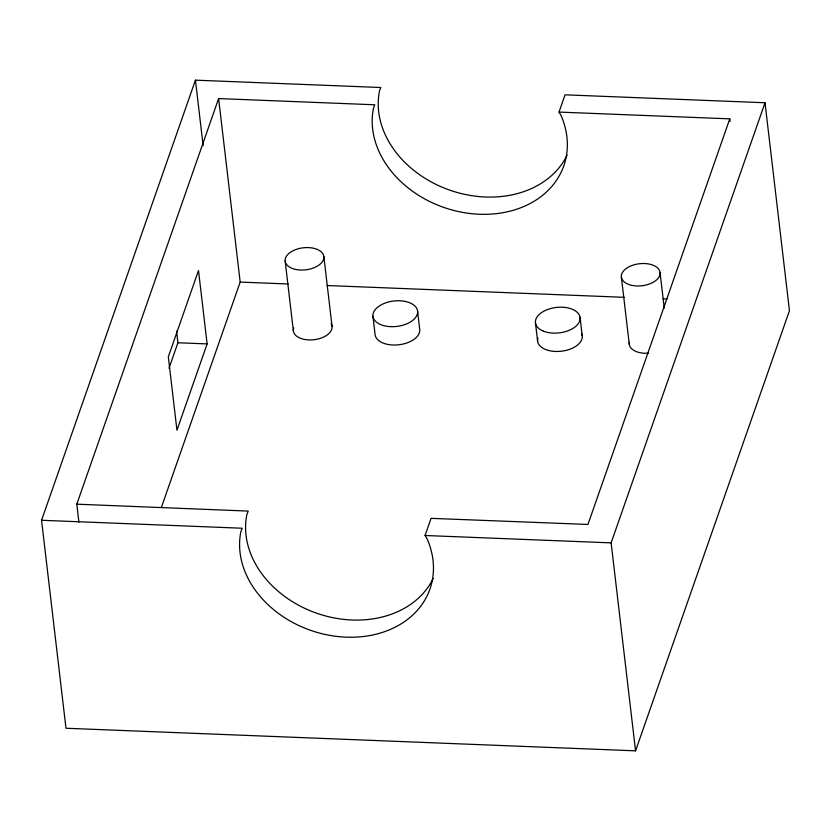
<?xml version="1.0" encoding="UTF-8"?>
<svg xmlns="http://www.w3.org/2000/svg" width="831" height="831" viewBox="0 0 831 831"><rect width="100%" height="100%" fill="white"/><g stroke="black" fill="none" stroke-linecap="round" stroke-linejoin="round"><path stroke-width="1.25" d="M78.903 522.148L76.795 504.178L218.615 98.577L374.771 104.779L373.483 108.113A99.627 78.935 19.3 0 0 479.321 214.242A99.627 78.935 19.3 0 0 561.102 115.561L559.014 112.081L565.049 94.827L765.019 102.753L789.45 310.721L635.559 750.84L65.981 728.247L41.55 520.279L195.441 80.16L380.806 87.515L379.518 90.859A99.627 78.935 19.3 0 0 450.527 190.413A99.627 78.935 19.3 0 0 567.126 155.096M168.994 368.278L177.917 342.756L176.556 331.164M207.127 343.909L176.951 430.209L168.329 356.811L198.505 270.511L207.127 343.909L177.917 342.756M161.339 507.544L240.18 282.083L218.615 98.577M41.55 520.279L242.205 528.236L240.865 531.715A98.972 78.405 19.3 0 0 346.008 637.148A98.972 78.405 19.3 0 0 427.248 539.111L425.067 535.496L431.071 518.347L587.953 524.454L729.774 118.854L559.014 112.081M635.559 750.84L611.128 542.872L765.019 102.753M240.18 282.083L288.18 283.984M327.102 285.532L624.195 297.311M663.107 298.859L667.002 299.015M76.795 504.178L248.209 511.086L246.869 514.566A98.972 78.405 19.3 0 0 317.4 613.465A98.972 78.405 19.3 0 0 433.221 578.376M425.067 535.496L611.128 542.872M729.774 118.854L730.075 121.419M660.063 272.568A19.477 11.083 -6.7 0 1 632.007 285.386A19.477 11.083 -6.7 0 1 630.064 266.284A19.477 11.083 -6.7 0 1 660.063 272.568L664.239 308.114M621.359 276.92L629.264 344.2M580.038 317.255L582.188 335.61M535.476 323.062L537.626 341.406M417.598 311.199A22.468 12.797 -6.7 0 1 385.22 325.991A22.468 12.797 -6.7 0 1 382.977 303.949A22.468 12.797 -6.7 0 1 417.598 311.199L419.748 329.554A22.468 12.797 -6.7 0 1 398.714 344.792A22.468 12.797 -6.7 0 1 375.093 334.571L372.932 316.227M323.861 256.634A19.477 11.083 -6.7 0 1 295.805 269.452A19.477 11.083 -6.7 0 1 293.852 250.349A19.477 11.083 -6.7 0 1 323.861 256.634L332.068 326.531M285.147 260.986L293.364 330.883M195.441 80.16L203.138 145.633M331.122 323.747A19.477 11.083 -6.7 0 1 313.838 339.734A19.477 11.083 -6.7 0 1 293.727 327.954M648.481 353.175A19.477 11.083 -6.7 0 1 629.358 342.258M581.513 333.46A22.468 12.797 -6.7 0 1 560.925 351.264A22.468 12.797 -6.7 0 1 537.875 338.04M543.401 331.154A22.468 12.797 -6.7 0 0 579.789 320.631A22.468 12.797 -6.7 0 0 550.08 308.696A22.468 12.797 -6.7 0 0 543.401 331.154"/></g></svg>
